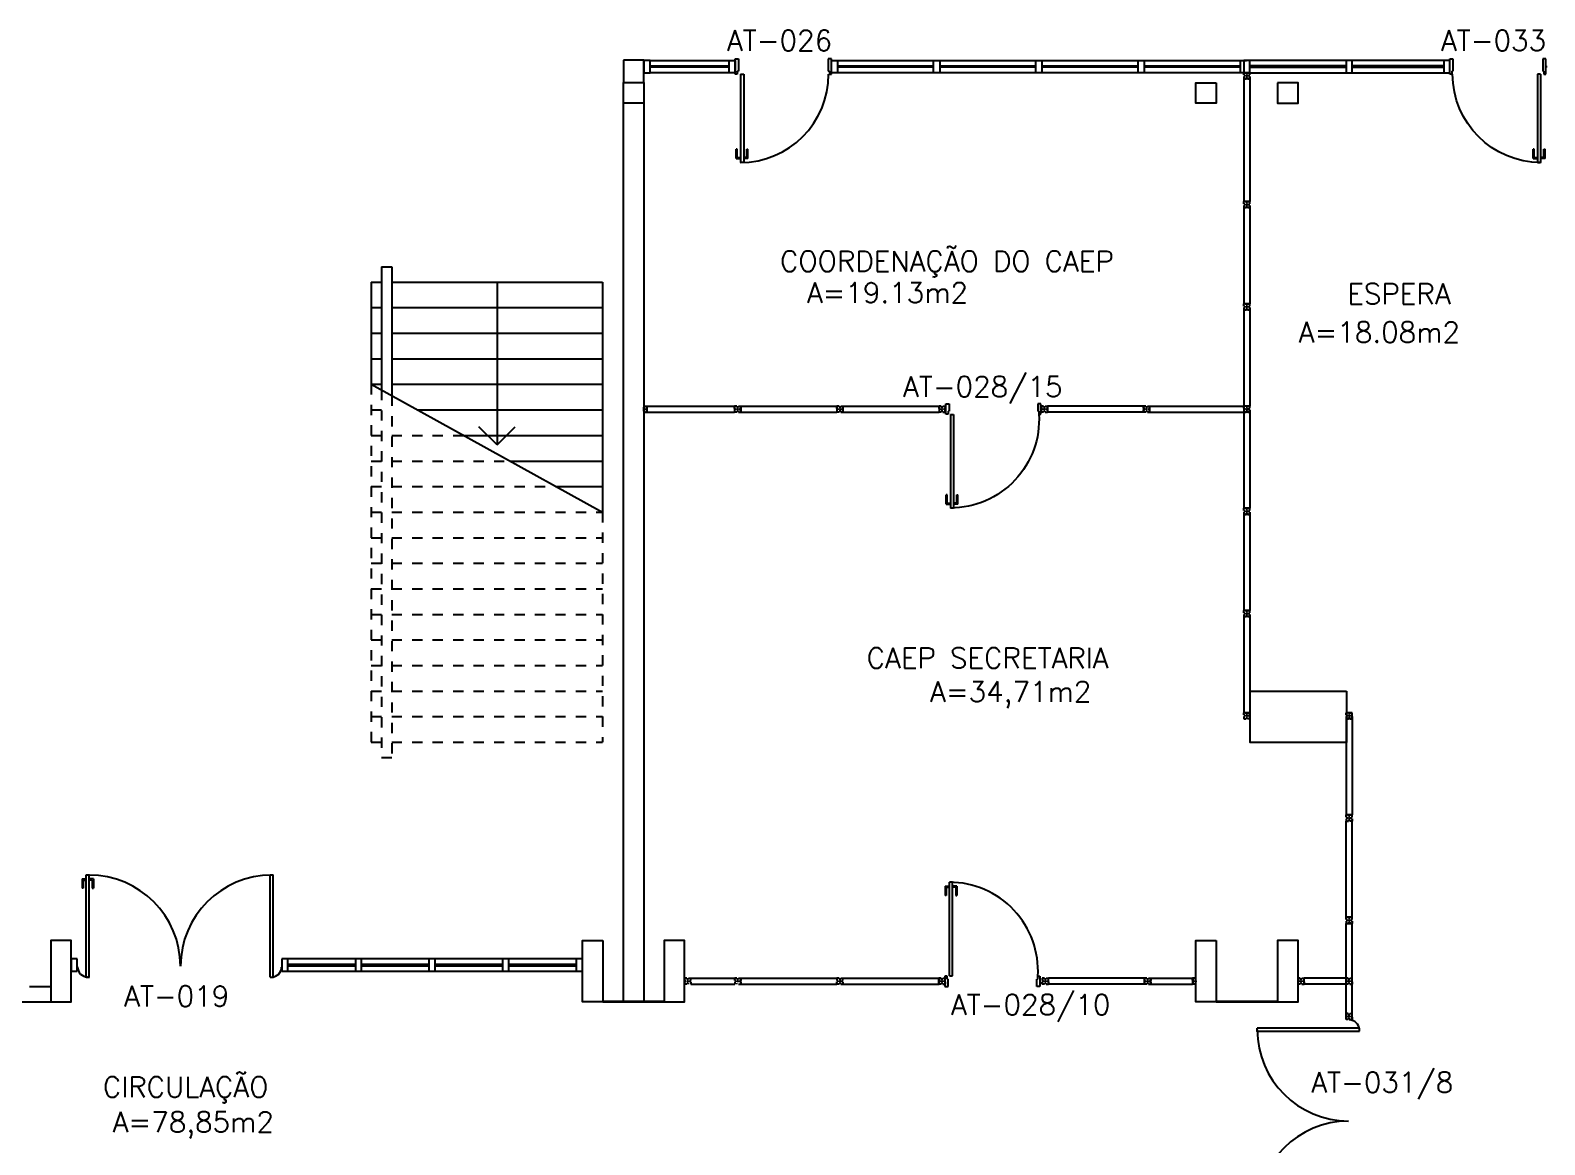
# Model space of a CAD drawing. Extents: x -250 to -5, y 354 to 449.
# Drawn here: x -218.5 to -203.68, y 374.7 to 385.6 of the extents above; entities that cross this region are included whole.
import ezdxf
from ezdxf.enums import TextEntityAlignment as Align

# ---------------------------------------------------------------- set-up
doc = ezdxf.new("R2010")
doc.units = 0
doc.header["$LTSCALE"] = 0.02
doc.header["$MEASUREMENT"] = 0
doc.linetypes.add('HIDDEN2', pattern=[0.1875, 0.125, -0.0625])
doc.layers.get('0').update_dxf_attribs({"linetype": 'CONTINUOUS'})
for name, color, linetype in [('ALV', 2, 'CONTINUOUS'), ('DIV', 2, 'CONTINUOUS'), ('ESC', 1, 'CONTINUOUS'), ('ESQ', 2, 'CONTINUOUS'), ('ESTR', 3, 'CONTINUOUS'), ('TEXTO', 2, 'CONTINUOUS'), ('TEXTO-ENDEREÇO', 2, 'CONTINUOUS'), ('ÁREA', 2, 'CONTINUOUS')]:
    doc.layers.add(name, color=color, linetype=linetype)
doc.styles.add('UNB-100', font='simplex.shx', dxfattribs={"height": 0.2})
doc.styles.add('UNB-100-1', font='simplex.shx', dxfattribs={"height": 0.2})

# ---------------------------------------------------------------- blocks, each defined once
blk = doc.blocks.new('PILINT-TTS')
for points in [[(-0.2, 0), (-0.2, -0.2), (0, -0.2), (0, 0)], [(-0.8, 0), (-0.8, -0.2), (-1, -0.2), (-1, 0)], [(-0.8, -8.39), (-0.8, -8.99), (-1, -8.99), (-1, -8.39)]]:
    blk.add_lwpolyline(points, close=True)
blk.add_lwpolyline([(-0.2, -8.99), (0, -8.99), (0, -8.39), (-0.2, -8.39), (-0.2, -8.99)])
blk = doc.blocks.new('PTDP-TTS')
at = {"color": 2}
for p, q in [((0.084, 0.9), (0.115, 0.9)), ((0.084, -0.1), (0.084, 0.9)), ((0.114, -0.1), (0.114, 0.9)), ((1.884, 0.9), (1.914, 0.9)), ((1.884, -0.1), (1.884, 0.9)), ((1.914, -0.1), (1.914, 0.9)), ((0.084, -0.1), (0.115, -0.1)), ((1.885, -0.101), (1.915, -0.101))]:
    blk.add_line(p, q, dxfattribs=at)
at = {"color": 1}
for centre, radius, start, end in [((0.114, 0.006), 0.892, 0, 90), ((1.899, 0.006), 0.892, 90, 180), ((0.098, 0), 0.098, 180, 270), ((1.896, -0.001), 0.0991, 271.7192, 0)]:
    blk.add_arc(centre, radius, start, end, dxfattribs=at)
at = {"layer": 'ESQ', "color": 1}
for p, q in [((0.044, 0.86), (0.044, 0.77)), ((0.044, 0.86), (0.084, 0.86)), ((0.054, 0.77), (0.044, 0.77)), ((0.054, 0.85), (0.054, 0.77)), ((0.054, 0.85), (0.084, 0.85)), ((0.154, 0.86), (0.114, 0.86)), ((0.144, 0.85), (0.114, 0.85)), ((0.144, 0.85), (0.144, 0.77)), ((0.144, 0.77), (0.154, 0.77)), ((0.154, 0.86), (0.154, 0.77))]:
    blk.add_line(p, q, dxfattribs=at)
blk = doc.blocks.new('MTT-TTS')
for p, q in [((-0.008, 0.03), (-0.03, 0.03)), ((-0.03, 0.03), (-0.03, 0.006)), ((-0.0185, 0.006), (-0.03, 0.006)), ((-0.0185, -0.006), (-0.0185, 0.006)), ((-0.008, 0.03), (-0.008, 0.02)), ((-0.008, 0.02), (0.008, 0.02)), ((-0.0051, 0), (0.0051, 0)), ((0, -0.0051), (0, 0.0051)), ((0.008, 0.03), (0.03, 0.03)), ((0.008, 0.03), (0.008, 0.02)), ((0.0205, -0.006), (0.0205, 0.006)), ((0.0205, 0.006), (0.03, 0.006)), ((0.03, 0.006), (0.03, 0.03)), ((-0.03, -0.03), (-0.03, -0.006)), ((-0.0185, -0.006), (-0.03, -0.006)), ((-0.008, -0.03), (-0.03, -0.03)), ((-0.008, -0.02), (0.008, -0.02)), ((-0.008, -0.03), (-0.008, -0.02)), ((0.008, -0.03), (0.008, -0.02)), ((0.008, -0.03), (0.03, -0.03)), ((0.0205, -0.006), (0.03, -0.006)), ((0.03, -0.006), (0.03, -0.03))]:
    blk.add_line(p, q)
blk = doc.blocks.new('DIVMT-TTS')
for p, q in [((-0.03, 0.03), (-0.03, 0.006)), ((-0.008, 0.03), (-0.03, 0.03)), ((-0.0185, 0.006), (-0.03, 0.006)), ((-0.0185, -0.006), (-0.0185, 0.006)), ((-0.008, 0.03), (-0.008, 0.02)), ((-0.008, 0.02), (0.008, 0.02)), ((-0.0051, 0), (0.0051, 0)), ((0.0051, 0), (-0.0051, 0)), ((-0.0051, 0), (0.0051, 0)), ((0, -0.0051), (0, 0.0051)), ((0, 0.0051), (0, -0.0051)), ((0.008, 0.03), (0.008, 0.02)), ((0.008, 0.03), (0.03, 0.03)), ((0.0205, 0.006), (0.03, 0.006)), ((0.0205, -0.006), (0.0205, 0.006)), ((0.0205, 0.006), (0.0205, -0.006)), ((0.0205, 0.006), (0.03, 0.006)), ((0.97, 0.03), (0.03, 0.03)), ((0.03, 0.006), (0.03, 0.03)), ((0.03, -0.03), (0.03, 0.03)), ((0.03, -0.005), (0.03, 0.005)), ((0.97, -0.03), (0.97, 0.03)), ((0.97, 0.03), (0.97, 0.009)), ((0.97, 0.009), (0.97, 0.027)), ((0.9795, 0.006), (0.97, 0.006)), ((0.97, -0.005), (0.97, 0.005)), ((0.9795, 0.006), (0.9795, -0.006)), ((1.0051, 0), (0.9949, 0)), ((1, 0.0051), (1, -0.0051)), ((-0.0185, -0.006), (-0.03, -0.006)), ((-0.03, -0.03), (-0.03, -0.006)), ((-0.008, -0.03), (-0.03, -0.03)), ((-0.008, -0.03), (-0.008, -0.02)), ((-0.008, -0.02), (0.008, -0.02)), ((0.008, -0.03), (0.008, -0.02)), ((0.008, -0.03), (0.03, -0.03)), ((0.0205, -0.006), (0.03, -0.006)), ((0.0205, -0.006), (0.03, -0.006)), ((0.03, -0.006), (0.03, -0.03)), ((0.97, -0.03), (0.03, -0.03)), ((0.9795, -0.006), (0.97, -0.006)), ((0.97, -0.009), (0.97, -0.027))]:
    blk.add_line(p, q)
blk = doc.blocks.new('PDV1D-TTS')
at = {"layer": 'DIV'}
for p, q in [((0, 0), (-0.012, 0)), ((0, 0.06), (0, 0.075)), ((0, 0.075), (0.03, 0.075)), ((0, -0.06), (0, 0.06)), ((0.03, 0.075), (0.03, -0.045)), ((0.91, 0.075), (0.91, -0.045)), ((0.94, 0.075), (0.91, 0.075)), ((0.94, 0.06), (0.94, 0.075)), ((0.94, -0.06), (0.94, 0.06)), ((0, -0.075), (0, -0.06)), ((0.02, -0.075), (0, -0.075)), ((0.02, -0.045), (0.03, -0.045)), ((0.02, -0.045), (0.02, -0.075)), ((0.052, -0.075), (0.052, -0.94)), ((0.052, -0.075), (0.082, -0.075)), ((0.082, -0.075), (0.082, -0.94)), ((0.92, -0.045), (0.91, -0.045)), ((0.92, -0.045), (0.92, -0.075)), ((0.92, -0.075), (0.94, -0.075)), ((0.94, -0.075), (0.94, -0.06)), ((0.082, -0.94), (0.052, -0.94))]:
    blk.add_line(p, q, dxfattribs=at)
at = {"layer": 'DIV', "color": 1}
for p, q in [((0.019, -0.81), (0.009, -0.81)), ((0.009, -0.9), (0.009, -0.81)), ((0.019, -0.89), (0.019, -0.81)), ((0.114, -0.81), (0.124, -0.81)), ((0.114, -0.89), (0.114, -0.81)), ((0.124, -0.9), (0.124, -0.81)), ((0.009, -0.9), (0.049, -0.9)), ((0.019, -0.89), (0.049, -0.89)), ((0.114, -0.89), (0.084, -0.89)), ((0.124, -0.9), (0.084, -0.9))]:
    blk.add_line(p, q, dxfattribs=at)
blk.add_arc((0.048, -0.075), 0.865, 270, 0, dxfattribs=at)
blk = doc.blocks.new('ESCA-TTS')
at = {"color": 1}
for p, q in [((-0.2, 0.15), (-0.2, -1.111)), ((-0.1, 0.15), (-0.2, 0.15)), ((-0.1, 0.15), (-0.1, -1.055)), ((-0.2, 0), (-2.26, 0)), ((0, 0), (-0.1, 0)), ((0, 0), (0, -1)), ((-0.2, -0.25), (-2.26, -0.25)), ((0, -0.25), (-0.1, -0.25)), ((-0.2, -0.5), (-2.26, -0.5)), ((0, -0.5), (-0.1, -0.5)), ((-0.2, -0.75), (-2.26, -0.75)), ((0, -0.75), (-0.1, -0.75)), ((-0.2, -1), (-2.26, -1)), ((0, -1), (-0.1, -1)), ((-0.452, -1.25), (-2.26, -1.25)), ((-0.904, -1.5), (-2.26, -1.5)), ((-1.356, -1.75), (-2.26, -1.75)), ((-1.808, -2), (-2.26, -2))]:
    blk.add_line(p, q, dxfattribs=at)
at = {"color": 1, "linetype": 'Continuous'}
for p in [(-2.26, 0), (0, -1)]:
    blk.add_line(p, (-2.26, -2.25), dxfattribs=at)
at = {"color": 1, "linetype": 'HIDDEN2'}
for p, q in [((0, -1), (0, -4.5)), ((-0.2, -1.111), (-0.2, -4.65)), ((-0.1, -1.055), (-0.1, -4.65)), ((0, -1.25), (-0.1, -1.25)), ((-0.2, -1.5), (-0.904, -1.5)), ((0, -1.5), (-0.1, -1.5)), ((-0.2, -1.75), (-1.356, -1.75)), ((0, -1.75), (-0.1, -1.75)), ((-0.2, -2), (-1.808, -2)), ((0, -2), (-0.1, -2)), ((-2.26, -2.25), (-2.26, -4.5)), ((-0.2, -2.25), (-2.26, -2.25)), ((0, -2.25), (-0.1, -2.25)), ((-0.2, -2.5), (-2.26, -2.5)), ((0, -2.5), (-0.1, -2.5)), ((-0.2, -2.75), (-2.26, -2.75)), ((0, -2.75), (-0.1, -2.75)), ((-0.2, -3), (-2.26, -3)), ((0, -3), (-0.1, -3)), ((-0.2, -3.25), (-2.26, -3.25)), ((0, -3.25), (-0.1, -3.25)), ((-0.2, -3.5), (-2.26, -3.5)), ((0, -3.5), (-0.1, -3.5)), ((-0.2, -3.75), (-2.26, -3.75)), ((0, -3.75), (-0.1, -3.75)), ((-0.2, -4), (-2.26, -4)), ((0, -4), (-0.1, -4)), ((-0.2, -4.25), (-2.26, -4.25)), ((0, -4.25), (-0.1, -4.25)), ((-0.2, -4.5), (-2.26, -4.5)), ((0, -4.5), (-0.1, -4.5)), ((-0.1, -4.65), (-0.2, -4.65))]:
    blk.add_line(p, q, dxfattribs=at)
blk = doc.blocks.new('MTINI-TTS')
for p, q in [((-0.03, 0.008), (-0.03, 0.03)), ((0.03, 0.03), (-0.03, 0.03)), ((-0.03, 0.008), (-0.02, 0.008)), ((-0.009, 0.03), (-0.027, 0.03)), ((-0.02, 0.008), (-0.02, 0)), ((-0.001, 0), (-0.02, 0)), ((-0.006, 0.02), (-0.006, 0.03)), ((-0.006, 0.023), (-0.006, 0.027)), ((-0.006, 0.02), (0.006, 0.02)), ((0.005, 0.03), (-0.005, 0.03)), ((0.005, 0), (-0.005, 0)), ((0.004, 0.02), (-0.004, 0.02)), ((0.02, 0), (-0.001, 0)), ((0, -0.005), (0, 0.005)), ((0.006, 0.02), (0.006, 0.03)), ((0.006, 0.023), (0.006, 0.027)), ((0.009, 0.03), (0.027, 0.03)), ((0.03, 0.008), (0.02, 0.008)), ((0.02, 0), (0.02, 0.008)), ((0.03, 0.008), (0.03, 0.03))]:
    blk.add_line(p, q)
blk = doc.blocks.new('PDV2E-TTS')
at = {"layer": 'DIV'}
for p, q in [((-0.967, 0.035), (-0.967, 0.05)), ((-0.967, 0.05), (-0.937, 0.05)), ((-0.967, -0.035), (-0.967, 0.035)), ((-0.937, 0.05), (-0.937, -0.02)), ((-0.068, 0.05), (-0.068, -0.02)), ((-0.038, 0.05), (-0.068, 0.05)), ((-0.038, 0.035), (-0.038, 0.05)), ((-0.038, -0.035), (-0.038, 0.035)), ((-0.967, -0.05), (-0.967, -0.035)), ((-0.947, -0.05), (-0.967, -0.05)), ((-0.947, -0.02), (-0.947, -0.05)), ((-0.947, -0.02), (-0.937, -0.02)), ((-0.083, -0.054), (-0.113, -0.054)), ((-0.113, -0.054), (-0.113, -0.969)), ((-0.083, -0.054), (-0.083, -0.969)), ((-0.059, -0.02), (-0.068, -0.02)), ((-0.059, -0.02), (-0.059, -0.05)), ((-0.059, -0.05), (-0.037, -0.05)), ((-0.038, -0.05), (-0.038, -0.035)), ((-0.113, -0.969), (-0.083, -0.969))]:
    blk.add_line(p, q, dxfattribs=at)
at = {"layer": 'DIV', "color": 1}
for p, q in [((-0.145, -0.839), (-0.155, -0.839)), ((-0.155, -0.929), (-0.155, -0.839)), ((-0.145, -0.919), (-0.145, -0.839)), ((-0.05, -0.839), (-0.04, -0.839)), ((-0.05, -0.919), (-0.05, -0.839)), ((-0.04, -0.929), (-0.04, -0.839)), ((-0.155, -0.929), (-0.115, -0.929)), ((-0.145, -0.919), (-0.115, -0.919)), ((-0.05, -0.919), (-0.08, -0.919)), ((-0.04, -0.929), (-0.08, -0.929))]:
    blk.add_line(p, q, dxfattribs=at)
blk.add_arc((-0.081, -0.101), 0.867, 176.6046, 269.9049, dxfattribs=at)

msp = doc.modelspace()

# ---------------------------------------------------------------- linework, layer by layer
at = {"layer": 'ALV'}
for p, q in [((-212.696, 384.887), (-212.696, 376.104)), ((-212.496, 384.887), (-212.496, 376.104)), ((-212.5, 381.895), (-212.49, 381.895)), ((-212.495, 381.89), (-212.495, 381.9)), ((-218.503, 376.247), (-218.289, 376.247)), ((-218.896, 376.097), (-218.289, 376.097)), ((-212.696, 376.104), (-212.496, 376.104))]:
    msp.add_line(p, q, dxfattribs=at)
at = {"layer": 'DIV'}
for p, q in [((-206.6, 385.185), (-206.66, 385.185)), ((-206.626, 385.185), (-206.566, 385.185)), ((-206.602, 385.185), (-206.626, 385.185)), ((-206.626, 385.163), (-206.626, 385.185)), ((-206.566, 385.185), (-206.626, 385.185)), ((-206.626, 385.163), (-206.616, 385.163)), ((-206.626, 385.147), (-206.616, 385.147)), ((-206.626, 385.147), (-206.626, 385.125)), ((-206.616, 385.147), (-206.616, 385.163)), ((-206.602, 385.176), (-206.602, 385.185)), ((-206.602, 385.176), (-206.602, 385.185)), ((-206.59, 385.176), (-206.602, 385.176)), ((-206.602, 385.176), (-206.59, 385.176)), ((-206.602, 385.137), (-206.602, 385.125)), ((-206.59, 385.137), (-206.602, 385.137)), ((-206.602, 385.135), (-206.59, 385.135)), ((-206.602, 385.135), (-206.602, 385.125)), ((-206.591, 385.185), (-206.601, 385.185)), ((-206.601, 385.155), (-206.591, 385.155)), ((-206.591, 385.155), (-206.601, 385.155)), ((-206.601, 385.155), (-206.591, 385.155)), ((-206.596, 385.161), (-206.596, 385.15)), ((-206.596, 385.15), (-206.596, 385.161)), ((-206.596, 385.161), (-206.596, 385.15)), ((-206.596, 385.15), (-206.596, 385.161)), ((-206.59, 385.185), (-206.566, 385.185)), ((-206.59, 385.176), (-206.59, 385.185)), ((-206.59, 385.176), (-206.59, 385.185)), ((-206.59, 385.137), (-206.59, 385.125)), ((-206.59, 385.135), (-206.59, 385.125)), ((-206.566, 385.163), (-206.576, 385.163)), ((-206.576, 385.147), (-206.576, 385.163)), ((-206.566, 385.147), (-206.576, 385.147)), ((-206.566, 385.163), (-206.566, 385.185)), ((-206.566, 385.147), (-206.566, 385.125)), ((-206.626, 385.125), (-206.626, 383.925)), ((-206.566, 385.125), (-206.626, 385.125)), ((-206.626, 385.125), (-206.605, 385.125)), ((-206.626, 385.125), (-206.602, 385.125)), ((-206.605, 385.125), (-206.623, 385.125)), ((-206.591, 385.125), (-206.601, 385.125)), ((-206.566, 385.125), (-206.59, 385.125)), ((-206.587, 385.125), (-206.569, 385.125)), ((-206.566, 385.125), (-206.566, 383.925)), ((-206.602, 383.925), (-206.626, 383.925)), ((-206.626, 383.903), (-206.626, 383.925)), ((-206.566, 383.925), (-206.626, 383.925)), ((-206.626, 383.903), (-206.616, 383.903)), ((-206.626, 383.887), (-206.616, 383.887)), ((-206.626, 383.887), (-206.626, 383.865)), ((-206.626, 383.865), (-206.602, 383.865)), ((-206.616, 383.887), (-206.616, 383.903)), ((-206.602, 383.916), (-206.602, 383.925)), ((-206.602, 383.916), (-206.602, 383.925)), ((-206.59, 383.916), (-206.602, 383.916)), ((-206.602, 383.916), (-206.59, 383.916)), ((-206.602, 383.877), (-206.602, 383.865)), ((-206.59, 383.877), (-206.602, 383.877)), ((-206.591, 383.925), (-206.601, 383.925)), ((-206.591, 383.895), (-206.601, 383.895)), ((-206.601, 383.895), (-206.591, 383.895)), ((-206.596, 383.89), (-206.596, 383.9)), ((-206.596, 383.9), (-206.596, 383.89)), ((-206.596, 383.89), (-206.596, 383.9)), ((-206.59, 383.925), (-206.566, 383.925)), ((-206.59, 383.916), (-206.59, 383.925)), ((-206.59, 383.916), (-206.59, 383.925)), ((-206.59, 383.877), (-206.59, 383.865)), ((-206.566, 383.865), (-206.59, 383.865)), ((-206.566, 383.903), (-206.576, 383.903)), ((-206.576, 383.887), (-206.576, 383.903)), ((-206.566, 383.887), (-206.576, 383.887)), ((-206.566, 383.903), (-206.566, 383.925)), ((-206.566, 383.887), (-206.566, 383.865)), ((-212.474, 381.889), (-212.474, 381.901)), ((-212.474, 381.901), (-212.465, 381.901)), ((-212.474, 381.889), (-212.465, 381.889)), ((-212.465, 381.925), (-211.607, 381.925)), ((-212.465, 381.925), (-212.465, 381.865)), ((-212.465, 381.904), (-212.465, 381.922)), ((-212.465, 381.9), (-212.465, 381.89)), ((-212.465, 381.886), (-212.465, 381.868)), ((-212.465, 381.865), (-212.465, 381.886)), ((-211.607, 381.901), (-211.607, 381.925)), ((-211.585, 381.925), (-211.607, 381.925)), ((-211.607, 381.925), (-211.607, 381.865)), ((-211.597, 381.901), (-211.607, 381.901)), ((-211.597, 381.901), (-211.607, 381.901)), ((-211.607, 381.9), (-211.607, 381.89)), ((-211.607, 381.889), (-211.607, 381.865)), ((-211.597, 381.889), (-211.607, 381.889)), ((-211.597, 381.889), (-211.607, 381.889)), ((-211.597, 381.901), (-211.597, 381.889)), ((-211.597, 381.889), (-211.597, 381.901)), ((-211.585, 381.925), (-211.585, 381.915)), ((-211.569, 381.915), (-211.585, 381.915)), ((-211.585, 381.865), (-211.585, 381.875)), ((-211.569, 381.875), (-211.585, 381.875)), ((-211.572, 381.895), (-211.582, 381.895)), ((-211.582, 381.895), (-211.572, 381.895)), ((-211.572, 381.895), (-211.582, 381.895)), ((-211.577, 381.9), (-211.577, 381.89)), ((-211.577, 381.89), (-211.577, 381.9)), ((-211.569, 381.925), (-211.569, 381.915)), ((-211.569, 381.925), (-211.547, 381.925)), ((-211.569, 381.865), (-211.569, 381.875)), ((-211.558, 381.901), (-211.547, 381.901)), ((-211.558, 381.901), (-211.558, 381.889)), ((-211.558, 381.889), (-211.547, 381.889)), ((-211.547, 381.925), (-211.547, 381.901)), ((-211.547, 381.865), (-211.547, 381.889)), ((-207.582, 381.895), (-207.572, 381.895)), ((-207.577, 381.89), (-207.577, 381.9)), ((-207.556, 381.901), (-207.547, 381.901)), ((-207.556, 381.889), (-207.556, 381.901)), ((-207.556, 381.889), (-207.547, 381.889)), ((-207.547, 381.925), (-206.626, 381.925)), ((-207.547, 381.925), (-207.547, 381.865)), ((-207.547, 381.904), (-207.547, 381.922)), ((-207.547, 381.9), (-207.547, 381.89)), ((-207.547, 381.865), (-207.547, 381.886)), ((-207.547, 381.886), (-207.547, 381.868)), ((-206.626, 381.925), (-206.626, 381.865)), ((-206.616, 381.901), (-206.626, 381.901)), ((-206.626, 381.9), (-206.626, 381.89)), ((-206.616, 381.889), (-206.626, 381.889)), ((-206.616, 381.889), (-206.616, 381.901)), ((-206.572, 381.895), (-206.601, 381.895)), ((-206.601, 381.895), (-206.572, 381.895)), ((-206.596, 381.89), (-206.596, 381.9)), ((-212.465, 381.865), (-211.607, 381.865)), ((-211.585, 381.865), (-211.607, 381.865)), ((-211.569, 381.865), (-211.547, 381.865)), ((-207.547, 381.865), (-206.626, 381.865)), ((-205.602, 378.925), (-205.626, 378.925)), ((-205.626, 378.903), (-205.626, 378.925)), ((-205.566, 378.925), (-205.626, 378.925)), ((-205.602, 378.916), (-205.602, 378.925)), ((-205.602, 378.916), (-205.602, 378.925)), ((-205.59, 378.916), (-205.602, 378.916)), ((-205.602, 378.916), (-205.59, 378.916)), ((-205.591, 378.925), (-205.601, 378.925)), ((-205.59, 378.925), (-205.566, 378.925)), ((-205.59, 378.916), (-205.59, 378.925)), ((-205.59, 378.916), (-205.59, 378.925)), ((-205.566, 378.865), (-205.566, 378.925)), ((-205.566, 378.903), (-205.566, 378.925)), ((-205.626, 378.903), (-205.616, 378.903)), ((-205.626, 378.887), (-205.616, 378.887)), ((-205.626, 378.887), (-205.626, 378.865)), ((-205.626, 378.865), (-205.602, 378.865)), ((-205.616, 378.887), (-205.616, 378.903)), ((-205.602, 378.877), (-205.602, 378.865)), ((-205.59, 378.877), (-205.602, 378.877)), ((-205.601, 378.895), (-205.591, 378.895)), ((-205.591, 378.895), (-205.601, 378.895)), ((-205.591, 378.895), (-205.601, 378.895)), ((-205.601, 378.895), (-205.591, 378.895)), ((-205.596, 378.9), (-205.596, 378.89)), ((-205.596, 378.89), (-205.596, 378.9)), ((-205.596, 378.9), (-205.596, 378.89)), ((-205.596, 378.89), (-205.596, 378.9)), ((-205.59, 378.877), (-205.59, 378.865)), ((-205.566, 378.865), (-205.59, 378.865)), ((-205.566, 378.903), (-205.576, 378.903)), ((-205.576, 378.887), (-205.576, 378.903)), ((-205.566, 378.887), (-205.576, 378.887)), ((-205.575, 378.901), (-205.566, 378.901)), ((-205.575, 378.901), (-205.575, 378.889)), ((-205.575, 378.889), (-205.566, 378.889)), ((-205.566, 378.89), (-205.566, 378.9)), ((-205.566, 378.887), (-205.566, 378.865)), ((-205.626, 376.925), (-205.626, 377.865)), ((-205.566, 376.925), (-205.566, 377.865)), ((-205.602, 376.925), (-205.626, 376.925)), ((-205.626, 376.903), (-205.626, 376.925)), ((-205.566, 376.925), (-205.626, 376.925)), ((-205.626, 376.903), (-205.616, 376.903)), ((-205.626, 376.887), (-205.616, 376.887)), ((-205.626, 376.887), (-205.626, 376.865)), ((-205.626, 376.865), (-205.566, 376.865)), ((-205.626, 376.865), (-205.602, 376.865)), ((-205.626, 376.269), (-205.626, 376.865)), ((-205.616, 376.887), (-205.616, 376.903)), ((-205.602, 376.916), (-205.602, 376.925)), ((-205.602, 376.916), (-205.602, 376.925)), ((-205.59, 376.916), (-205.602, 376.916)), ((-205.602, 376.916), (-205.59, 376.916)), ((-205.602, 376.877), (-205.602, 376.865)), ((-205.59, 376.877), (-205.602, 376.877)), ((-205.602, 376.875), (-205.602, 376.865)), ((-205.59, 376.875), (-205.602, 376.875)), ((-205.591, 376.925), (-205.601, 376.925)), ((-205.591, 376.895), (-205.601, 376.895)), ((-205.591, 376.895), (-205.601, 376.895)), ((-205.601, 376.895), (-205.591, 376.895)), ((-205.601, 376.865), (-205.591, 376.865)), ((-205.596, 376.89), (-205.596, 376.9)), ((-205.596, 376.9), (-205.596, 376.89)), ((-205.596, 376.89), (-205.596, 376.9)), ((-205.59, 376.925), (-205.566, 376.925)), ((-205.59, 376.916), (-205.59, 376.925)), ((-205.59, 376.916), (-205.59, 376.925)), ((-205.59, 376.877), (-205.59, 376.865)), ((-205.59, 376.875), (-205.59, 376.865)), ((-205.566, 376.865), (-205.59, 376.865)), ((-205.566, 376.903), (-205.576, 376.903)), ((-205.576, 376.887), (-205.576, 376.903)), ((-205.566, 376.887), (-205.576, 376.887)), ((-205.566, 376.903), (-205.566, 376.925)), ((-205.566, 376.887), (-205.566, 376.865)), ((-205.566, 376.269), (-205.566, 376.865)), ((-212.074, 376.329), (-212.096, 376.329)), ((-212.096, 376.269), (-212.096, 376.329)), ((-212.084, 376.305), (-212.096, 376.305)), ((-212.086, 376.305), (-212.096, 376.305)), ((-212.084, 376.293), (-212.096, 376.293)), ((-212.086, 376.293), (-212.096, 376.293)), ((-212.074, 376.269), (-212.096, 376.269)), ((-212.074, 376.329), (-212.074, 376.319)), ((-212.074, 376.319), (-212.058, 376.319)), ((-212.074, 376.279), (-212.058, 376.279)), ((-212.074, 376.269), (-212.074, 376.279)), ((-212.071, 376.299), (-212.061, 376.299)), ((-212.061, 376.299), (-212.071, 376.299)), ((-212.066, 376.294), (-212.066, 376.304)), ((-212.066, 376.304), (-212.066, 376.294)), ((-212.058, 376.329), (-212.036, 376.329)), ((-212.058, 376.329), (-212.058, 376.319)), ((-212.058, 376.269), (-212.058, 376.279)), ((-212.045, 376.293), (-212.045, 376.305)), ((-212.045, 376.305), (-212.036, 376.305)), ((-212.045, 376.293), (-212.036, 376.293)), ((-212.036, 376.329), (-211.606, 376.329)), ((-212.036, 376.305), (-212.036, 376.329)), ((-212.036, 376.293), (-212.036, 376.269)), ((-212.036, 376.269), (-211.606, 376.269)), ((-211.606, 376.305), (-211.606, 376.329)), ((-211.584, 376.329), (-211.606, 376.329)), ((-211.596, 376.305), (-211.606, 376.305)), ((-211.606, 376.293), (-211.606, 376.269)), ((-211.596, 376.293), (-211.606, 376.293)), ((-211.596, 376.293), (-211.596, 376.305)), ((-211.584, 376.329), (-211.584, 376.319)), ((-211.568, 376.319), (-211.584, 376.319)), ((-211.584, 376.269), (-211.584, 376.279)), ((-211.581, 376.299), (-211.57, 376.299)), ((-211.57, 376.299), (-211.581, 376.299)), ((-211.576, 376.304), (-211.576, 376.294)), ((-211.576, 376.294), (-211.576, 376.304)), ((-211.568, 376.329), (-211.546, 376.329)), ((-211.568, 376.329), (-211.568, 376.319)), ((-211.568, 376.269), (-211.546, 376.269)), ((-211.557, 376.305), (-211.546, 376.305)), ((-211.557, 376.293), (-211.546, 376.293)), ((-211.555, 376.305), (-211.555, 376.293)), ((-211.555, 376.305), (-211.546, 376.305)), ((-211.555, 376.293), (-211.546, 376.293)), ((-211.546, 376.329), (-210.606, 376.329)), ((-211.546, 376.269), (-211.546, 376.329)), ((-211.546, 376.329), (-211.546, 376.308)), ((-211.546, 376.329), (-211.546, 376.305)), ((-211.546, 376.308), (-211.546, 376.326)), ((-211.546, 376.294), (-211.546, 376.304)), ((-211.546, 376.269), (-211.546, 376.293)), ((-211.546, 376.29), (-211.546, 376.272)), ((-211.546, 376.269), (-210.606, 376.269)), ((-210.582, 376.299), (-210.572, 376.299)), ((-210.577, 376.293), (-210.577, 376.304)), ((-210.577, 376.304), (-210.577, 376.293)), ((-210.546, 376.329), (-209.606, 376.329)), ((-210.546, 376.269), (-209.606, 376.269)), ((-209.608, 376.269), (-209.608, 376.329)), ((-209.582, 376.299), (-209.572, 376.299)), ((-209.577, 376.293), (-209.577, 376.304)), ((-209.577, 376.304), (-209.577, 376.293)), ((-209.548, 376.269), (-209.548, 376.329)), ((-207.597, 376.305), (-207.597, 376.329)), ((-207.575, 376.329), (-207.597, 376.329)), ((-207.597, 376.269), (-207.597, 376.329)), ((-207.587, 376.305), (-207.597, 376.305)), ((-207.587, 376.305), (-207.597, 376.305)), ((-207.597, 376.294), (-207.597, 376.304)), ((-207.597, 376.293), (-207.597, 376.269)), ((-207.587, 376.293), (-207.597, 376.293)), ((-207.587, 376.293), (-207.597, 376.293)), ((-207.575, 376.269), (-207.597, 376.269)), ((-207.587, 376.293), (-207.587, 376.305)), ((-207.587, 376.305), (-207.587, 376.293)), ((-207.575, 376.329), (-207.575, 376.319)), ((-207.559, 376.319), (-207.575, 376.319)), ((-207.575, 376.269), (-207.575, 376.279)), ((-207.559, 376.279), (-207.575, 376.279)), ((-207.572, 376.299), (-207.562, 376.299)), ((-207.562, 376.299), (-207.572, 376.299)), ((-207.572, 376.299), (-207.562, 376.299)), ((-207.562, 376.299), (-207.572, 376.299)), ((-207.567, 376.304), (-207.567, 376.294)), ((-207.567, 376.294), (-207.567, 376.304)), ((-207.567, 376.304), (-207.567, 376.294)), ((-207.559, 376.329), (-207.559, 376.319)), ((-207.559, 376.329), (-207.537, 376.329)), ((-207.559, 376.269), (-207.559, 376.279)), ((-207.559, 376.269), (-207.537, 376.269)), ((-207.548, 376.305), (-207.537, 376.305)), ((-207.548, 376.293), (-207.548, 376.305)), ((-207.548, 376.293), (-207.537, 376.293)), ((-207.546, 376.305), (-207.537, 376.305)), ((-207.546, 376.305), (-207.546, 376.293)), ((-207.546, 376.293), (-207.537, 376.293)), ((-207.537, 376.329), (-207.127, 376.329)), ((-207.537, 376.329), (-207.537, 376.308)), ((-207.537, 376.269), (-207.537, 376.329)), ((-207.537, 376.329), (-207.537, 376.305)), ((-207.537, 376.308), (-207.537, 376.326)), ((-207.537, 376.294), (-207.537, 376.304)), ((-207.537, 376.269), (-207.537, 376.293)), ((-207.537, 376.29), (-207.537, 376.272)), ((-207.537, 376.269), (-207.127, 376.269)), ((-207.127, 376.329), (-207.127, 376.269)), ((-207.105, 376.329), (-207.127, 376.329)), ((-207.127, 376.308), (-207.127, 376.326)), ((-207.117, 376.305), (-207.127, 376.305)), ((-207.127, 376.304), (-207.127, 376.294)), ((-207.117, 376.293), (-207.127, 376.293)), ((-207.127, 376.29), (-207.127, 376.272)), ((-207.105, 376.269), (-207.127, 376.269)), ((-207.126, 376.269), (-207.126, 376.329)), ((-207.126, 376.329), (-207.126, 376.308)), ((-207.126, 376.308), (-207.126, 376.326)), ((-207.117, 376.305), (-207.126, 376.305)), ((-207.126, 376.294), (-207.126, 376.304)), ((-207.117, 376.293), (-207.126, 376.293)), ((-207.126, 376.29), (-207.126, 376.272)), ((-207.119, 376.305), (-207.124, 376.305)), ((-207.119, 376.293), (-207.124, 376.293)), ((-207.117, 376.293), (-207.117, 376.305)), ((-207.117, 376.305), (-207.117, 376.293)), ((-207.117, 376.303), (-207.117, 376.295)), ((-207.105, 376.329), (-207.105, 376.319)), ((-207.097, 376.319), (-207.105, 376.319)), ((-207.105, 376.279), (-207.097, 376.279)), ((-207.105, 376.269), (-207.105, 376.279)), ((-207.091, 376.299), (-207.102, 376.299)), ((-207.097, 376.319), (-207.097, 376.298)), ((-207.097, 376.304), (-207.097, 376.294)), ((-207.097, 376.298), (-207.097, 376.279)), ((-207.096, 376.304), (-207.096, 376.294)), ((-206.074, 376.329), (-206.096, 376.329)), ((-206.096, 376.329), (-206.096, 376.305)), ((-206.084, 376.305), (-206.096, 376.305)), ((-206.096, 376.269), (-206.096, 376.293)), ((-206.084, 376.293), (-206.096, 376.293)), ((-206.074, 376.269), (-206.096, 376.269)), ((-206.084, 376.293), (-206.084, 376.305)), ((-206.074, 376.329), (-206.074, 376.319)), ((-206.074, 376.319), (-206.058, 376.319)), ((-206.074, 376.279), (-206.058, 376.279)), ((-206.074, 376.269), (-206.074, 376.279)), ((-206.071, 376.299), (-206.061, 376.299)), ((-206.061, 376.299), (-206.071, 376.299)), ((-206.071, 376.299), (-206.061, 376.299)), ((-206.066, 376.304), (-206.066, 376.294)), ((-206.066, 376.294), (-206.066, 376.304)), ((-206.058, 376.329), (-206.036, 376.329)), ((-206.058, 376.329), (-206.058, 376.319)), ((-206.058, 376.269), (-206.058, 376.279)), ((-206.058, 376.269), (-206.036, 376.269)), ((-206.045, 376.305), (-206.036, 376.305)), ((-206.045, 376.305), (-206.045, 376.293)), ((-206.045, 376.293), (-206.045, 376.305)), ((-206.045, 376.305), (-206.036, 376.305)), ((-206.045, 376.293), (-206.036, 376.293)), ((-206.045, 376.293), (-206.036, 376.293)), ((-206.036, 376.269), (-206.036, 376.329)), ((-206.036, 376.305), (-206.036, 376.329)), ((-205.626, 376.329), (-206.036, 376.329)), ((-206.036, 376.294), (-206.036, 376.304)), ((-206.036, 376.293), (-206.036, 376.269)), ((-205.626, 376.269), (-206.036, 376.269)), ((-205.604, 376.329), (-205.626, 376.329)), ((-205.626, 376.329), (-205.626, 376.305)), ((-205.626, 376.269), (-205.626, 376.329)), ((-205.626, 376.329), (-205.626, 376.308)), ((-205.626, 376.308), (-205.626, 376.326)), ((-205.614, 376.305), (-205.626, 376.305)), ((-205.616, 376.305), (-205.626, 376.305)), ((-205.626, 376.294), (-205.626, 376.304)), ((-205.626, 376.269), (-205.626, 376.293)), ((-205.614, 376.293), (-205.626, 376.293)), ((-205.616, 376.293), (-205.626, 376.293)), ((-205.626, 376.29), (-205.626, 376.272)), ((-205.626, 375.985), (-205.626, 376.269)), ((-205.604, 376.269), (-205.626, 376.269)), ((-205.616, 376.305), (-205.616, 376.293)), ((-205.614, 376.293), (-205.614, 376.305)), ((-205.604, 376.329), (-205.604, 376.319)), ((-205.604, 376.319), (-205.588, 376.319)), ((-205.604, 376.279), (-205.588, 376.279)), ((-205.604, 376.269), (-205.604, 376.279)), ((-205.601, 376.299), (-205.591, 376.299)), ((-205.591, 376.299), (-205.601, 376.299)), ((-205.601, 376.299), (-205.591, 376.299)), ((-205.591, 376.299), (-205.601, 376.299)), ((-205.596, 376.304), (-205.596, 376.294)), ((-205.596, 376.294), (-205.596, 376.304)), ((-205.596, 376.304), (-205.596, 376.294)), ((-205.588, 376.329), (-205.566, 376.329)), ((-205.588, 376.329), (-205.588, 376.319)), ((-205.588, 376.269), (-205.588, 376.279)), ((-205.588, 376.269), (-205.566, 376.269)), ((-205.575, 376.305), (-205.566, 376.305)), ((-205.575, 376.305), (-205.575, 376.293)), ((-205.575, 376.293), (-205.575, 376.305)), ((-205.575, 376.305), (-205.566, 376.305)), ((-205.575, 376.293), (-205.566, 376.293)), ((-205.575, 376.293), (-205.566, 376.293)), ((-205.566, 376.269), (-205.566, 376.329)), ((-205.566, 376.305), (-205.566, 376.329)), ((-205.566, 376.294), (-205.566, 376.304)), ((-205.566, 376.293), (-205.566, 376.269)), ((-205.566, 375.985), (-205.566, 376.269)), ((-212.896, 376.103), (-212.294, 376.103)), ((-212.896, 376.097), (-212.294, 376.097)), ((-206.896, 376.103), (-206.294, 376.103)), ((-206.896, 376.097), (-206.294, 376.097)), ((-205.604, 375.985), (-205.626, 375.985)), ((-205.626, 375.985), (-205.626, 375.961)), ((-205.626, 375.925), (-205.626, 375.985)), ((-205.626, 375.985), (-205.626, 375.964)), ((-205.626, 375.964), (-205.626, 375.982)), ((-205.614, 375.961), (-205.626, 375.961)), ((-205.616, 375.961), (-205.626, 375.961)), ((-205.626, 375.95), (-205.626, 375.96)), ((-205.626, 375.925), (-205.626, 375.949)), ((-205.614, 375.949), (-205.626, 375.949)), ((-205.616, 375.949), (-205.626, 375.949)), ((-205.616, 375.961), (-205.616, 375.949)), ((-205.614, 375.949), (-205.614, 375.961)), ((-205.604, 375.985), (-205.604, 375.975)), ((-205.604, 375.975), (-205.588, 375.975)), ((-205.601, 375.955), (-205.591, 375.955)), ((-205.591, 375.955), (-205.601, 375.955)), ((-205.601, 375.955), (-205.591, 375.955)), ((-205.591, 375.955), (-205.601, 375.955)), ((-205.596, 375.96), (-205.596, 375.95)), ((-205.596, 375.95), (-205.596, 375.96)), ((-205.596, 375.96), (-205.596, 375.95)), ((-205.588, 375.985), (-205.566, 375.985)), ((-205.588, 375.985), (-205.588, 375.975)), ((-205.575, 375.961), (-205.566, 375.961)), ((-205.575, 375.961), (-205.575, 375.949)), ((-205.575, 375.949), (-205.575, 375.961)), ((-205.575, 375.961), (-205.566, 375.961)), ((-205.575, 375.949), (-205.566, 375.949)), ((-205.575, 375.949), (-205.566, 375.949)), ((-205.566, 375.925), (-205.566, 375.985)), ((-205.566, 375.961), (-205.566, 375.985)), ((-205.566, 375.95), (-205.566, 375.96)), ((-205.566, 375.949), (-205.566, 375.925)), ((-205.626, 375.946), (-205.626, 375.928)), ((-205.604, 375.925), (-205.626, 375.925)), ((-205.604, 375.935), (-205.588, 375.935)), ((-205.604, 375.925), (-205.604, 375.935)), ((-205.588, 375.925), (-205.588, 375.935)), ((-205.588, 375.925), (-205.566, 375.925))]:
    msp.add_line(p, q, dxfattribs=at)
msp.add_lwpolyline([(-205.623, 379.135), (-205.623, 378.635), (-206.563, 378.635), (-206.563, 379.135), (-205.623, 379.135)], dxfattribs=at)
at = {"layer": 'ESC'}
for p, q in [((-213.93, 383.137), (-213.93, 381.545)), ((-213.93, 381.545), (-214.107, 381.721)), ((-213.93, 381.545), (-213.753, 381.721))]:
    msp.add_line(p, q, dxfattribs=at)
at = {"layer": 'ESQ'}
for p, q in [((-212.693, 385.306), (-212.693, 385.088)), ((-212.493, 385.306), (-212.693, 385.306)), ((-212.434, 385.305), (-212.494, 385.305)), ((-212.494, 385.305), (-212.494, 385.185)), ((-212.493, 385.087), (-212.493, 385.306)), ((-212.434, 385.305), (-211.661, 385.305)), ((-212.434, 385.185), (-212.434, 385.305)), ((-211.66, 385.305), (-211.6, 385.305)), ((-211.66, 385.185), (-211.66, 385.305)), ((-211.6, 385.305), (-211.6, 385.186)), ((-210.66, 385.305), (-210.6, 385.305)), ((-210.66, 385.185), (-210.66, 385.305)), ((-210.6, 385.305), (-209.661, 385.305)), ((-210.6, 385.305), (-210.6, 385.186)), ((-209.66, 385.305), (-209.6, 385.305)), ((-209.66, 385.185), (-209.66, 385.305)), ((-209.6, 385.305), (-209.6, 385.186)), ((-209.6, 385.305), (-208.661, 385.305)), ((-208.66, 385.305), (-208.6, 385.305)), ((-208.66, 385.185), (-208.66, 385.305)), ((-208.6, 385.305), (-207.661, 385.305)), ((-208.6, 385.305), (-208.6, 385.186)), ((-207.66, 385.305), (-207.6, 385.305)), ((-207.66, 385.185), (-207.66, 385.305)), ((-207.6, 385.305), (-206.661, 385.305)), ((-207.6, 385.305), (-207.6, 385.186)), ((-206.66, 385.185), (-206.66, 385.305)), ((-206.66, 385.305), (-206.6, 385.305)), ((-206.566, 385.305), (-206.626, 385.305)), ((-206.626, 385.305), (-206.626, 385.186)), ((-206.566, 385.185), (-206.566, 385.305)), ((-205.626, 385.305), (-206.565, 385.305)), ((-205.626, 385.305), (-205.626, 385.186)), ((-205.566, 385.305), (-205.626, 385.305)), ((-205.566, 385.185), (-205.566, 385.305)), ((-204.671, 385.305), (-205.565, 385.305)), ((-204.671, 385.305), (-204.671, 385.186)), ((-204.611, 385.305), (-204.671, 385.305)), ((-204.611, 385.185), (-204.611, 385.305)), ((-212.494, 385.185), (-212.434, 385.185)), ((-212.434, 385.251), (-211.661, 385.251)), ((-211.66, 385.239), (-212.434, 385.239)), ((-211.66, 385.185), (-212.434, 385.185)), ((-211.6, 385.185), (-211.66, 385.185)), ((-210.6, 385.185), (-210.66, 385.185)), ((-210.6, 385.251), (-209.661, 385.251)), ((-209.66, 385.239), (-210.6, 385.239)), ((-209.66, 385.185), (-210.6, 385.185)), ((-209.6, 385.185), (-209.66, 385.185)), ((-209.6, 385.251), (-208.661, 385.251)), ((-208.66, 385.239), (-209.6, 385.239)), ((-208.66, 385.185), (-209.6, 385.185)), ((-208.6, 385.185), (-208.66, 385.185)), ((-208.6, 385.251), (-207.661, 385.251)), ((-207.66, 385.239), (-208.6, 385.239)), ((-207.66, 385.185), (-208.6, 385.185)), ((-207.6, 385.185), (-207.66, 385.185)), ((-207.6, 385.251), (-206.661, 385.251)), ((-206.66, 385.239), (-207.6, 385.239)), ((-206.66, 385.185), (-207.6, 385.185)), ((-206.566, 385.239), (-205.626, 385.239)), ((-206.566, 385.185), (-205.626, 385.185)), ((-205.626, 385.251), (-206.565, 385.251)), ((-205.626, 385.185), (-205.566, 385.185)), ((-205.566, 385.239), (-204.671, 385.239)), ((-205.566, 385.185), (-204.671, 385.185)), ((-204.671, 385.251), (-205.565, 385.251)), ((-204.671, 385.185), (-204.611, 385.185)), ((-218.036, 376.517), (-218.096, 376.517)), ((-218.096, 376.517), (-218.096, 376.397)), ((-218.096, 376.397), (-218.036, 376.397)), ((-218.036, 376.397), (-218.036, 376.517)), ((-215.976, 376.517), (-216.036, 376.517)), ((-216.036, 376.517), (-216.036, 376.397)), ((-216.036, 376.397), (-215.976, 376.397)), ((-215.976, 376.397), (-215.976, 376.517)), ((-215.976, 376.451), (-215.316, 376.451)), ((-215.976, 376.397), (-215.316, 376.397)), ((-215.316, 376.517), (-215.975, 376.517)), ((-215.316, 376.463), (-215.975, 376.463)), ((-215.316, 376.517), (-215.316, 376.397)), ((-215.256, 376.517), (-215.316, 376.517)), ((-215.316, 376.397), (-215.256, 376.397)), ((-215.256, 376.397), (-215.256, 376.517)), ((-215.256, 376.451), (-214.596, 376.451)), ((-215.256, 376.397), (-214.596, 376.397)), ((-214.596, 376.517), (-215.255, 376.517)), ((-214.596, 376.463), (-215.255, 376.463)), ((-214.596, 376.517), (-214.596, 376.397)), ((-214.536, 376.517), (-214.596, 376.517)), ((-214.596, 376.397), (-214.536, 376.397)), ((-214.536, 376.397), (-214.536, 376.517)), ((-214.536, 376.451), (-213.876, 376.451)), ((-214.536, 376.397), (-213.876, 376.397)), ((-213.876, 376.517), (-214.535, 376.517)), ((-213.876, 376.463), (-214.535, 376.463)), ((-213.816, 376.517), (-213.876, 376.517)), ((-213.876, 376.517), (-213.876, 376.397)), ((-213.876, 376.397), (-213.816, 376.397)), ((-213.816, 376.397), (-213.816, 376.517)), ((-213.816, 376.451), (-213.156, 376.451)), ((-213.816, 376.397), (-213.156, 376.397)), ((-213.156, 376.517), (-213.815, 376.517)), ((-213.156, 376.463), (-213.815, 376.463)), ((-213.096, 376.517), (-213.156, 376.517)), ((-213.156, 376.517), (-213.156, 376.397)), ((-213.156, 376.397), (-213.096, 376.397)), ((-213.096, 376.397), (-213.096, 376.517))]:
    msp.add_line(p, q, dxfattribs=at)
at = {"layer": 'ESTR', "color": 3}
for points in [[(-212.493, 385.088), (-212.493, 384.888), (-212.693, 384.888), (-212.693, 385.088)], [(-212.896, 376.697), (-212.896, 376.097), (-213.096, 376.097), (-213.096, 376.697)]]:
    msp.add_lwpolyline(points, close=True, dxfattribs=at)
for points in [[(-218.296, 376.097), (-218.096, 376.097), (-218.096, 376.697), (-218.296, 376.697), (-218.296, 376.097)], [(-212.296, 376.097), (-212.096, 376.097), (-212.096, 376.697), (-212.296, 376.697), (-212.296, 376.097)]]:
    msp.add_lwpolyline(points, dxfattribs=at)

# ---------------------------------------------------------------- block references
msp.add_blockref('PDV1D-TTS', (-211.6, 385.246))
at = {"xscale": -1}
for name, p in [('PDV1D-TTS', (-203.671, 385.246)), ('PDV2E-TTS', (-209.577, 381.895))]:
    msp.add_blockref(name, p, dxfattribs=at)
at = {"rotation": 180}
msp.add_blockref('PDV2E-TTS', (-209.587, 376.299), dxfattribs=at)
at = {"layer": 'DIV'}
for name, p, rotation in [('DIVMT-TTS', (-206.596, 382.895), 90.00000000000001), ('DIVMT-TTS', (-206.596, 381.895), 90.00000000000001), ('MTINI-TTS', (-212.495, 381.895), 270), ('DIVMT-TTS', (-210.577, 381.895), 180), ('DIVMT-TTS', (-209.577, 381.895), 180), ('DIVMT-TTS', (-206.596, 380.895), 90.00000000000001), ('DIVMT-TTS', (-206.596, 379.895), 90.00000000000001), ('DIVMT-TTS', (-206.596, 378.895), 90.00000000000001), ('DIVMT-TTS', (-205.596, 377.895), 90.00000000000001)]:
    msp.add_blockref(name, p, dxfattribs=dict(at, rotation=rotation))
at = {"layer": 'DIV', "xscale": -1, "rotation": 180}
msp.add_blockref('DIVMT-TTS', (-208.577, 381.895), dxfattribs=at)
at = {"layer": 'DIV'}
for name, p in [('MTT-TTS', (-207.577, 381.895)), ('MTT-TTS', (-210.577, 376.299)), ('MTT-TTS', (-209.578, 376.299)), ('MTT-TTS', (-209.577, 376.299)), ('DIVMT-TTS', (-208.567, 376.299))]:
    msp.add_blockref(name, p, dxfattribs=at)
at = {"layer": 'ESC', "xscale": -1}
msp.add_blockref('ESCA-TTS', (-215.16, 383.137), dxfattribs=at)
at = {"layer": 'ESQ'}
msp.add_blockref('PTDP-TTS', (-218.033, 376.439), dxfattribs=at)
at = {"layer": 'ESQ', "rotation": 90}
msp.add_blockref('PTDP-TTS', (-205.596, 373.925), dxfattribs=at)
at = {"layer": 'ESTR', "color": 9}
msp.add_blockref('PILINT-TTS', (-206.096, 385.087), dxfattribs=at)

# ---------------------------------------------------------------- texts
at = {"layer": 'TEXTO', "style": 'UNB-100'}
for s, p in [('COORDENAÇÃO DO CAEP', (-211.163, 383.241)), ('ESPERA', (-205.615, 382.922)), ('CAEP SECRETARIA', (-210.315, 379.361)), ('CIRCULAÇÃO', (-217.786, 375.165))]:
    msp.add_text(s, height=0.2, dxfattribs=at).set_placement(p)
at = {"layer": 'TEXTO-ENDEREÇO', "style": 'UNB-100-1'}
for s, p in [('AT-026', (-211.681, 385.4)), ('AT-033', (-204.698, 385.4)), ('AT-028/15', (-209.959, 382.015)), ('AT-019', (-217.578, 376.053)), ('AT-028/10', (-209.491, 375.97)), ('AT-031/8', (-205.966, 375.211))]:
    msp.add_text(s, height=0.2, dxfattribs=at).set_placement(p)
at = {"layer": 'ÁREA', "style": 'UNB-100'}
for s, p in [('A=19.13m2', (-210.112, 382.933)), ('A=18.08m2', (-205.3, 382.547)), ('A=34,71m2', (-208.906, 379.032)), ('A=78,85m2', (-216.901, 374.823))]:
    msp.add_text(s, height=0.2, dxfattribs=at).set_placement(p, align=Align.CENTER)

doc.saveas('drawing.dxf')
